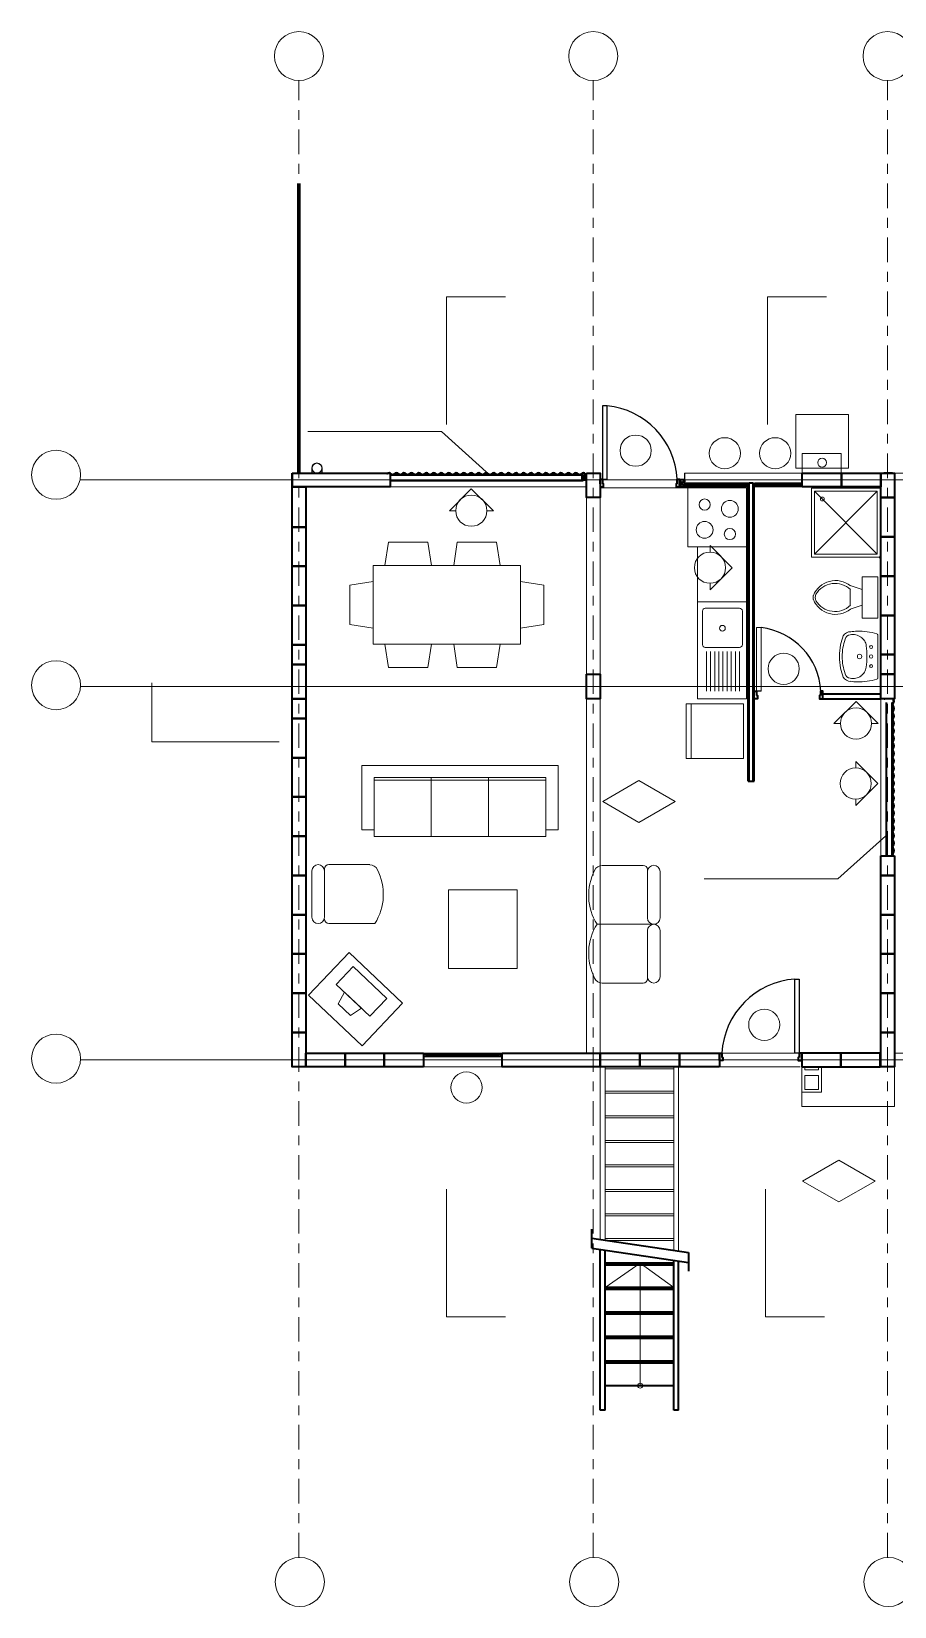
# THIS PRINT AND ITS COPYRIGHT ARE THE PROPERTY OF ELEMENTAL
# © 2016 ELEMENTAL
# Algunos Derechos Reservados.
# Model space of a CAD drawing. Header units: metres. Extents: x -74.1 to 15, y -108.3 to -10.
# Drawn here: x -36.07 to -27.27, y -92.65 to -76.6 of the extents above; entities that cross this region are included whole.
import ezdxf

# ---------------------------------------------------------------- set-up
doc = ezdxf.new("R2010")
doc.units = ezdxf.units.M
doc.header["$LTSCALE"] = 5
doc.header["$MEASUREMENT"] = 0
doc.linetypes.add('CENTER', pattern=[2, 1.25, -0.25, 0.25, -0.25])
for name, color, linetype, lineweight in [('A-ANNO-SYMB', 3, 'Continuous', 18), ('A-DOOR-FULL', 4, 'Continuous', 25), ('A-FLOR-FTPT', 6, 'Continuous', 70), ('A-FLOR-LEVL', 7, 'Continuous', 35), ('A-FURN', 8, 'Continuous', 18), ('A-GLAZ-FULL', 4, 'Continuous', 25), ('A-WALL-FULL', 7, 'Continuous', 35)]:
    doc.layers.add(name, color=color, linetype=linetype, lineweight=lineweight)

msp = doc.modelspace()

# ---------------------------------------------------------------- linework, layer by layer
at = {"layer": 'A-ANNO-SYMB', "linetype": 'CENTER', "ltscale": 0.04}
for p, q in [((-33.345, -92.151), (-33.345, -77.101)), ((-30.345, -92.151), (-30.345, -77.101)), ((-27.345, -92.151), (-27.345, -77.101))]:
    msp.add_line(p, q, dxfattribs=at)
at = {"layer": 'A-ANNO-SYMB'}
for p, q in [((-31.84, -79.306), (-31.84, -80.606)), ((-31.84, -79.306), (-31.24, -79.306)), ((-28.568, -79.306), (-28.568, -80.606)), ((-28.568, -79.306), (-27.968, -79.306)), ((-31.893, -80.678), (-33.255, -80.678)), ((-31.403, -81.119), (-31.893, -80.678)), ((-31.812, -81.484), (-31.588, -81.26)), ((-31.363, -81.484), (-31.588, -81.26)), ((-31.747, -81.484), (-31.812, -81.484)), ((-31.363, -81.484), (-31.429, -81.484)), ((-29.155, -81.84), (-28.931, -82.065)), ((-29.155, -81.84), (-29.155, -81.906)), ((-29.155, -82.289), (-28.931, -82.065)), ((-29.155, -82.224), (-29.155, -82.289)), ((-34.845, -83.839), (-34.845, -83.239)), ((-27.892, -83.652), (-27.667, -83.427)), ((-27.442, -83.652), (-27.667, -83.427)), ((-27.892, -83.652), (-27.826, -83.652)), ((-27.508, -83.652), (-27.442, -83.652)), ((-34.845, -83.839), (-33.545, -83.839)), ((-27.67, -84.04), (-27.67, -84.106)), ((-27.67, -84.04), (-27.445, -84.265)), ((-29.879, -84.235), (-30.249, -84.449)), ((-29.879, -84.235), (-29.509, -84.449)), ((-27.67, -84.489), (-27.445, -84.265)), ((-30.249, -84.449), (-29.879, -84.662)), ((-29.509, -84.449), (-29.879, -84.662)), ((-27.67, -84.424), (-27.67, -84.489)), ((-27.364, -84.796), (-27.853, -85.236)), ((-27.853, -85.236), (-29.216, -85.236)), ((-27.842, -88.101), (-28.212, -88.315)), ((-27.842, -88.101), (-27.472, -88.315)), ((-31.84, -89.699), (-31.84, -88.399)), ((-28.588, -89.699), (-28.588, -88.399)), ((-28.212, -88.315), (-27.842, -88.528)), ((-27.472, -88.315), (-27.842, -88.528)), ((-31.84, -89.699), (-31.24, -89.699)), ((-28.588, -89.699), (-27.988, -89.699))]:
    msp.add_line(p, q, dxfattribs=at)
at = {"layer": 'A-ANNO-SYMB', "ltscale": 0.04}
for points in [[(-35.577, -81.171), (-14.275, -81.171)], [(-35.572, -83.276), (-14.275, -83.276)], [(-35.572, -87.081), (-14.275, -87.081)]]:
    msp.add_lwpolyline(points, dxfattribs=at)
at = {"layer": 'A-ANNO-SYMB'}
for centre, radius in [((-33.345, -76.851), 0.25), ((-30.345, -76.851), 0.25), ((-27.345, -76.851), 0.25), ((-29.913, -80.872), 0.159), ((-35.821, -81.118), 0.25), ((-29.005, -80.899), 0.159), ((-28.491, -80.899), 0.159), ((-31.588, -81.484), 0.159), ((-29.155, -82.065), 0.159), ((-29.155, -82.065), 0.159), ((-28.404, -83.095), 0.159), ((-35.821, -83.263), 0.25), ((-27.667, -83.652), 0.159), ((-27.67, -84.265), 0.159), ((-28.602, -86.723), 0.159), ((-35.821, -87.068), 0.25), ((-31.638, -87.362), 0.159), ((-33.336, -92.401), 0.25), ((-30.336, -92.401), 0.25), ((-27.336, -92.401), 0.25)]:
    msp.add_circle(centre, radius, dxfattribs=at)
for centre, start, end in [((-27.667, -83.652), 180, 360), ((-27.67, -84.265), 90, 270)]:
    msp.add_arc(centre, 0.159, start, end, dxfattribs=at)
at = {"layer": 'A-DOOR-FULL'}
msp.add_line((-28.635, -83.324), (-28.68, -83.324), dxfattribs=at)
for points in [[(-30.25, -80.414), (-30.25, -81.164), (-30.205, -81.164), (-30.205, -80.414)], [(-28.245, -86.257), (-28.245, -87.011), (-28.29, -87.011), (-28.29, -86.257)]]:
    msp.add_lwpolyline(points, close=True, dxfattribs=at)
for centre, radius, start, end in [((-30.285, -81.206), 0.796, 3.0339, 84.229), ((-28.719, -83.365), 0.696, 3.3898, 83.0672), ((-28.237, -87.054), 0.798, 93.7537, 176.9067)]:
    msp.add_arc(centre, radius, start, end, dxfattribs=at)
at = {"layer": 'A-FLOR-FTPT'}
msp.add_line((-33.345, -78.151), (-33.345, -81.101), dxfattribs=at)
at = {"layer": 'A-FLOR-LEVL'}
for p, q in [((-30.275, -90.651), (-30.275, -89.012)), ((-30.225, -90.651), (-30.225, -89.019)), ((-29.525, -89.151), (-30.225, -89.151)), ((-29.525, -89.171), (-30.225, -89.171)), ((-29.525, -90.651), (-29.525, -89.122)), ((-29.475, -90.651), (-29.475, -89.129)), ((-29.525, -89.401), (-30.225, -89.401)), ((-29.525, -89.421), (-30.225, -89.421)), ((-29.525, -89.651), (-30.225, -89.651)), ((-29.525, -89.671), (-30.225, -89.671)), ((-29.525, -89.901), (-30.225, -89.901)), ((-29.525, -89.921), (-30.225, -89.921)), ((-29.525, -89.921), (-30.225, -89.921)), ((-29.525, -90.151), (-30.225, -90.151)), ((-29.525, -90.171), (-30.225, -90.171)), ((-29.525, -90.401), (-30.225, -90.401)), ((-30.225, -90.651), (-30.275, -90.651)), ((-29.475, -90.651), (-29.525, -90.651))]:
    msp.add_line(p, q, dxfattribs=at)
at = {"layer": 'A-FURN'}
for p, q in [((-33.215, -81.051), (-33.215, -81.101)), ((-33.212, -81.101), (-33.212, -81.051)), ((-33.212, -81.051), (-33.212, -81.101)), ((-33.112, -81.051), (-33.112, -81.101)), ((-33.112, -81.051), (-33.112, -81.101)), ((-33.109, -81.051), (-33.109, -81.101)), ((-29.415, -81.101), (-28.765, -81.101)), ((-28.767, -81.101), (-28.215, -81.101)), ((-29.415, -81.241), (-28.755, -81.241)), ((-28.715, -81.241), (-28.215, -81.241)), ((-28.09, -81.286), (-27.45, -81.926)), ((-28.09, -81.926), (-27.45, -81.286)), ((-27.605, -82.288), (-27.725, -82.248)), ((-27.725, -82.448), (-27.725, -82.288)), ((-29.282, -82.414), (-28.782, -82.414)), ((-28.782, -83.401), (-28.782, -82.414)), ((-27.605, -82.448), (-27.725, -82.488)), ((-28.635, -82.674), (-28.68, -82.674)), ((-28.68, -82.674), (-28.68, -83.324)), ((-28.635, -83.324), (-28.635, -82.674)), ((-27.446, -83.193), (-27.446, -82.747)), ((-28.854, -82.878), (-29.203, -82.878)), ((-29.191, -82.92), (-29.191, -83.324)), ((-29.149, -82.92), (-29.149, -83.324)), ((-29.107, -82.92), (-29.107, -83.324)), ((-29.065, -82.92), (-29.065, -83.324)), ((-29.023, -82.92), (-29.023, -83.324)), ((-28.981, -82.92), (-28.981, -83.324)), ((-28.939, -82.92), (-28.939, -83.324)), ((-28.897, -82.92), (-28.897, -83.324)), ((-28.897, -82.92), (-28.897, -83.246)), ((-28.855, -82.92), (-28.855, -83.324)), ((-29.282, -83.401), (-28.782, -83.401)), ((-28.68, -83.324), (-28.635, -83.324)), ((-32.075, -87.011), (-31.275, -87.011)), ((-31.275, -87.151), (-32.075, -87.151)), ((-28.22, -87.556), (-28.22, -87.151)), ((-27.275, -87.151), (-27.275, -87.556)), ((-28.22, -87.556), (-27.275, -87.556))]:
    msp.add_line(p, q, dxfattribs=at)
at = {"layer": 'A-FURN', "ltscale": 0.8}
for p, q in [((-32.415, -81.241), (-30.415, -81.241)), ((-30.415, -87.011), (-30.415, -81.311)), ((-30.275, -87.011), (-30.275, -81.311)), ((-30.265, -81.251), (-28.965, -81.251)), ((-32.431, -81.806), (-32.468, -82.043)), ((-32.431, -81.806), (-32.031, -81.806)), ((-31.994, -82.043), (-32.031, -81.806)), ((-31.731, -81.806), (-31.768, -82.043)), ((-31.731, -81.806), (-31.331, -81.806)), ((-31.294, -82.043), (-31.331, -81.806)), ((-29.282, -82.412), (-29.282, -81.851)), ((-28.782, -81.851), (-28.782, -82.412)), ((-32.587, -82.843), (-32.587, -82.043)), ((-32.587, -82.043), (-32.587, -82.843)), ((-31.087, -82.043), (-32.587, -82.043)), ((-31.087, -82.843), (-31.087, -82.043)), ((-32.825, -82.243), (-32.587, -82.205)), ((-32.825, -82.243), (-32.825, -82.643)), ((-30.849, -82.243), (-31.087, -82.205)), ((-30.849, -82.243), (-30.849, -82.643)), ((-32.587, -82.68), (-32.825, -82.643)), ((-31.087, -82.68), (-30.849, -82.643)), ((-31.087, -82.843), (-32.587, -82.843)), ((-32.468, -82.843), (-32.431, -83.081)), ((-32.031, -83.081), (-31.994, -82.843)), ((-31.768, -82.843), (-31.731, -83.081)), ((-31.331, -83.081), (-31.294, -82.843)), ((-32.031, -83.081), (-32.431, -83.081)), ((-31.331, -83.081), (-31.731, -83.081)), ((-29.347, -84.009), (-29.347, -83.451)), ((-27.415, -83.401), (-27.415, -87.001)), ((-30.704, -84.08), (-32.704, -84.08)), ((-32.704, -84.08), (-32.704, -84.737)), ((-30.704, -84.737), (-30.704, -84.08)), ((-32.58, -84.202), (-30.829, -84.202)), ((-32.58, -84.202), (-32.58, -84.805)), ((-32.58, -84.231), (-30.829, -84.231)), ((-31.996, -84.202), (-31.996, -84.805)), ((-31.412, -84.805), (-31.412, -84.202)), ((-30.829, -84.805), (-30.829, -84.202)), ((-32.58, -84.805), (-30.829, -84.805)), ((-33.214, -85.155), (-33.214, -85.627)), ((-33.085, -85.627), (-33.085, -85.134)), ((-33.042, -85.091), (-32.624, -85.091)), ((-30.253, -85.098), (-29.835, -85.098)), ((-29.792, -85.141), (-29.792, -85.634)), ((-29.664, -85.634), (-29.664, -85.162)), ((-32.571, -85.691), (-33.042, -85.691)), ((-30.306, -85.698), (-29.792, -85.698)), ((-29.728, -85.698), (-29.792, -85.698)), ((-29.792, -85.762), (-29.792, -86.255)), ((-29.664, -86.234), (-29.664, -85.762)), ((-29.835, -86.298), (-30.253, -86.298)), ((-29.06, -87.011), (-27.415, -87.011)), ((-27.275, -87.011), (-24.415, -87.011)), ((-30.275, -88.91), (-30.275, -87.151)), ((-30.225, -88.921), (-30.225, -87.151)), ((-30.225, -87.171), (-29.525, -87.171)), ((-29.525, -89.02), (-29.525, -87.151)), ((-29.475, -89.028), (-29.475, -87.151)), ((-29.05, -87.151), (-28.235, -87.151)), ((-28.19, -87.181), (-28.19, -87.151)), ((-28.05, -87.181), (-28.19, -87.181)), ((-28.19, -87.381), (-28.19, -87.241)), ((-28.19, -87.241), (-28.05, -87.241)), ((-28.05, -87.151), (-28.05, -87.181)), ((-28.05, -87.241), (-28.05, -87.381)), ((-28.02, -87.411), (-28.02, -87.151)), ((-29.525, -87.401), (-30.225, -87.401)), ((-29.525, -87.421), (-30.225, -87.421)), ((-28.22, -87.411), (-28.02, -87.411)), ((-28.05, -87.381), (-28.19, -87.381)), ((-29.525, -87.651), (-30.225, -87.651)), ((-29.525, -87.671), (-30.225, -87.671)), ((-29.525, -87.901), (-30.225, -87.901)), ((-29.525, -87.921), (-30.225, -87.921)), ((-29.525, -88.151), (-30.225, -88.151)), ((-29.525, -88.171), (-30.225, -88.171)), ((-29.525, -88.401), (-30.225, -88.401)), ((-29.525, -88.421), (-30.225, -88.421)), ((-29.525, -88.651), (-30.225, -88.651)), ((-29.525, -88.671), (-30.225, -88.671)), ((-29.525, -88.901), (-30.225, -88.901)), ((-29.525, -88.921), (-30.225, -88.921)), ((-29.867, -90.401), (-29.867, -89.151))]:
    msp.add_line(p, q, dxfattribs=at)
at = {"layer": 'A-FURN', "ltscale": 0.4}
for p, q in [((-32.88, -86.392), (-32.946, -86.508)), ((-32.707, -86.555), (-32.82, -86.627)), ((-29.867, -89.151), (-30.225, -89.401)), ((-29.867, -89.151), (-29.525, -89.401))]:
    msp.add_line(p, q, dxfattribs=at)
at = {"layer": 'A-FURN', "ltscale": 0.8}
for points in [[(-28.282, -80.504), (-27.742, -80.504), (-27.742, -81.051), (-28.282, -81.051)], [(-27.817, -81.101), (-27.817, -80.901), (-28.217, -80.901), (-28.217, -81.101)], [(-28.782, -81.251), (-28.782, -81.851), (-29.382, -81.851), (-29.382, -81.251)], [(-29.398, -84.009), (-28.815, -84.009), (-28.815, -83.451), (-29.398, -83.451)], [(-32.834, -85.986), (-32.29, -86.501), (-32.702, -86.937), (-33.247, -86.421)]]:
    msp.add_lwpolyline(points, close=True, dxfattribs=at)
for points in [[(-27.275, -81.101), (-24.345, -81.101)], [(-27.275, -81.101), (-25.325, -81.101)], [(-27.275, -81.171), (-25.275, -81.171)], [(-31.821, -85.349), (-31.121, -85.349), (-31.121, -86.149), (-31.821, -86.149), (-31.821, -85.349)]]:
    msp.add_lwpolyline(points, dxfattribs=at)
at = {"layer": 'A-FURN'}
for points in [[(-28.12, -81.256), (-27.42, -81.256), (-27.42, -81.956), (-28.12, -81.956)], [(-28.09, -81.286), (-27.45, -81.286), (-27.45, -81.926), (-28.09, -81.926)], [(-27.605, -82.578), (-27.445, -82.578), (-27.445, -82.158), (-27.605, -82.158)]]:
    msp.add_lwpolyline(points, close=True, dxfattribs=at)
for points in [[(-29.282, -82.414), (-29.282, -83.401)], [(-28.854, -82.478), (-29.203, -82.478)], [(-29.232, -82.507), (-29.232, -82.849)], [(-28.825, -82.507), (-28.825, -82.849)]]:
    msp.add_lwpolyline(points, dxfattribs=at)
at = {"layer": 'A-FURN', "ltscale": 0.8, "flags": 128}
for points in [[(-32.58, -84.737), (-32.704, -84.737)], [(-30.829, -84.737), (-30.704, -84.737)]]:
    msp.add_lwpolyline(points, dxfattribs=at)
at = {"layer": 'A-FURN', "ltscale": 0.4}
msp.add_lwpolyline([(-32.794, -86.129), (-32.45, -86.455), (-32.621, -86.636), (-32.966, -86.311)], close=True, dxfattribs=at)
for points in [[(-32.82, -86.627), (-32.946, -86.508)], [(-32.88, -86.392), (-32.707, -86.555)]]:
    msp.add_lwpolyline(points, dxfattribs=at)
at = {"layer": 'A-FURN'}
for centre, radius in [((-33.162, -81.051), 0.05), ((-28.01, -81.365), 0.02), ((-29.029, -82.682), 0.0291), ((-27.631, -82.97), 0.0224), ((-27.514, -82.97), 0.017), ((-27.514, -82.873), 0.0146), ((-27.514, -83.067), 0.0146)]:
    msp.add_circle(centre, radius, dxfattribs=at)
at = {"layer": 'A-FURN', "ltscale": 0.8}
for centre, radius in [((-28.012, -80.994), 0.0457), ((-29.21, -81.422), 0.0571), ((-28.953, -81.465), 0.0857), ((-29.21, -81.679), 0.0857), ((-28.953, -81.722), 0.0571), ((-29.867, -90.401), 0.025)]:
    msp.add_circle(centre, radius, dxfattribs=at)
at = {"layer": 'A-FURN'}
for centre, radius, start, end in [((-33.162, -81.051), 0.053, 0, 180), ((-33.162, -81.051), 0.05, 0, 180), ((-27.876, -82.439), 0.243, 51.4691, 157.9714), ((-28.002, -82.368), 0.08, 155.7318, 204.2682), ((-27.881, -82.452), 0.227, 46.3677, 148.9468), ((-29.203, -82.507), 0.0291, 90, 180), ((-28.854, -82.507), 0.0291, 0, 90), ((-28.025, -82.368), 0.08, 164.8605, 195.1395), ((-27.876, -82.298), 0.243, 202.0284, 308.5307), ((-27.881, -82.284), 0.227, 211.053, 313.6321), ((-27.386, -82.933), 0.446, 157.2254, 169.3601), ((-27.279, -82.967), 0.528, 160.9575, 180.3518), ((-27.725, -82.798), 0.0812, 87.3697, 152.4773), ((-27.72, -82.808), 0.0597, 97.2234, 166.6972), ((-27.698, -82.885), 0.139, 53.6903, 102.3187), ((-27.61, -83.588), 0.878, 93.0612, 97.2669), ((-27.651, -83.451), 0.74, 74.5103, 90.4252), ((-27.696, -82.882), 0.135, 31.4665, 53.8019), ((-27.772, -82.901), 0.214, 10.8893, 24.9993), ((-27.456, -82.747), 0.00927, 356.848, 77.0369), ((-29.203, -82.849), 0.0291, 180, 270), ((-28.854, -82.849), 0.0291, 270, 0), ((-27.299, -82.961), 0.536, 168.1274, 180.9856), ((-27.299, -82.979), 0.536, 179.0144, 191.8726), ((-27.279, -82.973), 0.528, 179.6482, 199.0425), ((-28.371, -82.974), 0.816, 0.2876, 7.9576), ((-28.371, -82.966), 0.816, 352.0424, 359.7124), ((-27.386, -83.007), 0.446, 190.6399, 202.7746), ((-27.696, -83.058), 0.135, 306.1981, 328.5335), ((-27.718, -83.051), 0.158, 330.7301, 349.9957), ((-27.725, -83.142), 0.0812, 207.5227, 272.6303), ((-27.72, -83.132), 0.0597, 193.3028, 262.7766), ((-27.698, -83.056), 0.139, 257.6813, 306.3097), ((-27.61, -82.352), 0.878, 262.7331, 266.9388), ((-27.651, -82.489), 0.74, 269.5748, 285.4897), ((-27.456, -83.193), 0.00927, 282.9631, 3.152)]:
    msp.add_arc(centre, radius, start, end, dxfattribs=at)
at = {"layer": 'A-FURN', "ltscale": 0.8}
for centre, radius, start, end in [((-33.149, -85.155), 0.0643, 0, 180), ((-33.042, -85.134), 0.0429, 90, 180), ((-32.624, -85.177), 0.0857, 23.5782, 90), ((-33.039, -85.395), 0.554, 327.7159, 27.0885), ((-29.838, -85.402), 0.554, 152.9115, 212.2841), ((-30.253, -85.184), 0.0857, 90, 156.4218), ((-29.835, -85.141), 0.0429, 0, 90), ((-29.728, -85.162), 0.0643, 0, 180), ((-33.149, -85.627), 0.0643, 180, 0), ((-33.042, -85.648), 0.0429, 180, 270), ((-29.838, -85.994), 0.554, 147.7159, 207.0885), ((-29.728, -85.634), 0.0643, 180, 0), ((-29.728, -85.762), 0.0643, 0, 180), ((-30.253, -86.212), 0.0857, 203.5782, 270), ((-29.835, -86.255), 0.0429, 270, 0), ((-29.728, -86.234), 0.0643, 180, 0)]:
    msp.add_arc(centre, radius, start, end, dxfattribs=at)
at = {"layer": 'A-GLAZ-FULL'}
for p, q in [((-29.415, -81.101), (-29.415, -81.241)), ((-29.415, -81.205), (-29.398, -81.205)), ((-29.412, -81.228), (-29.412, -81.205)), ((-29.412, -81.205), (-29.412, -81.228)), ((-29.404, -81.224), (-29.404, -81.211)), ((-29.404, -81.211), (-29.379, -81.211)), ((-28.771, -81.205), (-29.398, -81.205)), ((-29.379, -81.215), (-29.379, -81.211)), ((-28.765, -81.211), (-28.794, -81.211)), ((-28.794, -81.215), (-28.794, -81.211)), ((-28.755, -81.205), (-28.771, -81.205)), ((-28.765, -81.224), (-28.765, -81.211)), ((-28.757, -81.205), (-28.757, -81.228)), ((-28.715, -81.205), (-28.698, -81.205)), ((-28.712, -81.205), (-28.712, -81.228)), ((-28.712, -81.228), (-28.712, -81.205)), ((-28.704, -81.211), (-28.679, -81.211)), ((-28.704, -81.224), (-28.704, -81.211)), ((-28.231, -81.205), (-28.698, -81.205)), ((-28.679, -81.215), (-28.679, -81.211)), ((-28.254, -81.215), (-28.254, -81.211)), ((-28.225, -81.211), (-28.254, -81.211)), ((-28.215, -81.205), (-28.231, -81.205)), ((-28.225, -81.224), (-28.225, -81.211)), ((-28.217, -81.205), (-28.217, -81.228)), ((-29.415, -81.231), (-29.398, -81.231)), ((-29.398, -81.228), (-29.412, -81.228)), ((-29.398, -81.228), (-29.412, -81.228)), ((-29.404, -81.224), (-29.379, -81.224)), ((-29.398, -81.231), (-29.398, -81.228)), ((-29.398, -81.228), (-29.398, -81.231)), ((-29.398, -81.231), (-28.771, -81.231)), ((-29.389, -81.22), (-29.389, -81.215)), ((-29.389, -81.215), (-28.784, -81.215)), ((-29.389, -81.22), (-28.784, -81.22)), ((-29.379, -81.224), (-29.379, -81.22)), ((-28.794, -81.224), (-28.794, -81.22)), ((-28.765, -81.224), (-28.794, -81.224)), ((-28.784, -81.215), (-28.784, -81.22)), ((-28.771, -81.228), (-28.771, -81.231)), ((-28.771, -81.228), (-28.757, -81.228)), ((-28.755, -81.231), (-28.771, -81.231)), ((-28.715, -81.231), (-28.698, -81.231)), ((-28.698, -81.228), (-28.712, -81.228)), ((-28.698, -81.228), (-28.712, -81.228)), ((-28.704, -81.224), (-28.679, -81.224)), ((-28.698, -81.228), (-28.698, -81.231)), ((-28.698, -81.231), (-28.698, -81.228)), ((-28.698, -81.231), (-28.231, -81.231)), ((-28.689, -81.215), (-28.244, -81.215)), ((-28.689, -81.22), (-28.689, -81.215)), ((-28.689, -81.22), (-28.244, -81.22)), ((-28.679, -81.224), (-28.679, -81.22)), ((-28.254, -81.224), (-28.254, -81.22)), ((-28.225, -81.224), (-28.254, -81.224)), ((-28.244, -81.215), (-28.244, -81.22)), ((-28.231, -81.228), (-28.217, -81.228)), ((-28.231, -81.228), (-28.231, -81.231)), ((-28.215, -81.231), (-28.231, -81.231)), ((-32.075, -87.021), (-31.275, -87.021)), ((-32.058, -87.021), (-32.075, -87.021)), ((-32.075, -87.047), (-31.275, -87.047)), ((-32.072, -87.045), (-32.072, -87.023)), ((-32.058, -87.045), (-32.072, -87.045)), ((-32.068, -87.027), (-32.039, -87.027)), ((-32.068, -87.041), (-32.068, -87.027)), ((-32.068, -87.041), (-32.039, -87.041)), ((-31.275, -87.021), (-32.058, -87.021)), ((-32.058, -87.023), (-32.058, -87.021)), ((-32.058, -87.047), (-32.058, -87.045)), ((-32.049, -87.032), (-31.306, -87.032)), ((-32.049, -87.037), (-32.049, -87.032)), ((-32.049, -87.037), (-31.306, -87.037)), ((-32.039, -87.032), (-32.039, -87.027)), ((-32.039, -87.041), (-32.039, -87.037)), ((-31.287, -87.027), (-31.316, -87.027)), ((-31.316, -87.032), (-31.316, -87.027)), ((-31.316, -87.041), (-31.316, -87.037)), ((-31.287, -87.041), (-31.316, -87.041)), ((-31.306, -87.032), (-31.306, -87.037)), ((-31.287, -87.041), (-31.287, -87.027)), ((-31.275, -87.021), (-31.275, -87.047))]:
    msp.add_line(p, q, dxfattribs=at)
at = {"layer": 'A-WALL-FULL'}
for p, q in [((-33.415, -81.101), (-33.415, -81.241)), ((-32.446, -81.111), (-32.45, -81.108)), ((-32.415, -81.12), (-30.448, -81.12)), ((-32.415, -81.178), (-30.448, -81.178)), ((-31.532, -81.111), (-31.535, -81.108)), ((-31.341, -81.111), (-31.337, -81.108)), ((-30.462, -81.171), (-30.417, -81.126)), ((-30.462, -81.126), (-30.417, -81.17)), ((-30.427, -81.111), (-30.423, -81.108)), ((-29.465, -81.166), (-29.415, -81.166)), ((-29.465, -81.241), (-29.465, -81.166)), ((-29.465, -81.166), (-29.415, -81.241)), ((-29.465, -81.241), (-29.415, -81.166)), ((-29.415, -81.166), (-29.415, -81.241)), ((-28.715, -81.205), (-28.755, -81.205)), ((-28.755, -84.241), (-28.755, -81.205)), ((-28.715, -84.241), (-28.715, -81.205)), ((-28.215, -81.241), (-28.215, -81.101)), ((-28.215, -81.101), (-27.815, -81.101)), ((-27.815, -81.101), (-27.415, -81.101)), ((-27.815, -81.241), (-27.815, -81.101)), ((-27.815, -81.101), (-27.815, -81.241)), ((-27.415, -81.101), (-27.415, -81.241)), ((-27.295, -81.101), (-27.385, -81.101)), ((-33.415, -81.241), (-33.275, -81.241)), ((-33.415, -81.651), (-33.415, -81.241)), ((-33.275, -81.241), (-33.275, -81.651)), ((-29.415, -81.241), (-29.465, -81.241)), ((-28.765, -84.241), (-28.765, -81.241)), ((-28.705, -84.241), (-28.705, -81.241)), ((-27.815, -81.241), (-28.215, -81.241)), ((-27.415, -81.241), (-27.815, -81.241)), ((-27.415, -81.351), (-27.275, -81.351)), ((-27.415, -81.751), (-27.415, -81.351)), ((-27.275, -81.351), (-27.275, -81.751)), ((-33.275, -81.651), (-33.415, -81.651)), ((-33.415, -81.651), (-33.275, -81.651)), ((-33.415, -82.051), (-33.415, -81.651)), ((-33.275, -81.651), (-33.275, -82.051)), ((-27.275, -81.751), (-27.415, -81.751)), ((-27.415, -81.751), (-27.275, -81.751)), ((-27.415, -82.151), (-27.415, -81.751)), ((-27.275, -81.751), (-27.275, -82.151)), ((-27.43, -81.956), (-27.415, -81.956)), ((-33.275, -82.051), (-33.415, -82.051)), ((-33.415, -82.051), (-33.275, -82.051)), ((-33.415, -82.451), (-33.415, -82.051)), ((-33.275, -82.051), (-33.275, -82.451)), ((-27.275, -82.151), (-27.415, -82.151)), ((-27.415, -82.151), (-27.275, -82.151)), ((-27.415, -82.551), (-27.415, -82.151)), ((-27.275, -82.151), (-27.275, -82.551)), ((-33.275, -82.451), (-33.415, -82.451)), ((-33.415, -82.451), (-33.275, -82.451)), ((-33.415, -82.851), (-33.415, -82.451)), ((-33.275, -82.451), (-33.275, -82.851)), ((-27.415, -82.551), (-27.275, -82.551)), ((-27.415, -82.951), (-27.415, -82.551)), ((-27.275, -82.551), (-27.415, -82.551)), ((-27.275, -82.551), (-27.275, -82.951)), ((-33.415, -82.851), (-33.275, -82.851)), ((-33.415, -83.051), (-33.415, -82.851)), ((-33.275, -82.851), (-33.415, -82.851)), ((-33.275, -82.851), (-33.275, -83.051)), ((-27.415, -82.951), (-27.275, -82.951)), ((-27.415, -83.151), (-27.415, -82.951)), ((-27.275, -82.951), (-27.415, -82.951)), ((-27.275, -82.951), (-27.275, -83.151)), ((-33.275, -83.051), (-33.415, -83.051)), ((-27.275, -83.151), (-27.415, -83.151)), ((-33.415, -83.401), (-33.275, -83.401)), ((-33.415, -83.601), (-33.415, -83.401)), ((-33.275, -83.401), (-33.275, -83.601)), ((-28.005, -83.351), (-27.415, -83.351)), ((-28.005, -83.401), (-27.415, -83.401)), ((-27.275, -83.401), (-27.415, -83.401)), ((-27.275, -83.401), (-27.415, -83.401)), ((-27.358, -83.439), (-27.358, -85.001)), ((-27.3, -85.001), (-27.3, -83.439)), ((-27.291, -83.405), (-27.288, -83.401)), ((-33.275, -83.601), (-33.415, -83.601)), ((-33.415, -83.601), (-33.275, -83.601)), ((-33.415, -84.001), (-33.415, -83.601)), ((-33.275, -83.601), (-33.275, -84.001)), ((-27.291, -83.939), (-27.288, -83.935)), ((-33.415, -84.001), (-33.275, -84.001)), ((-33.415, -84.401), (-33.415, -84.001)), ((-33.275, -84.001), (-33.415, -84.001)), ((-33.275, -84.001), (-33.275, -84.401)), ((-28.765, -84.241), (-28.705, -84.241)), ((-33.415, -84.401), (-33.275, -84.401)), ((-33.415, -84.801), (-33.415, -84.401)), ((-33.275, -84.401), (-33.415, -84.401)), ((-33.275, -84.401), (-33.275, -84.801)), ((-27.291, -84.51), (-27.288, -84.514)), ((-33.415, -84.801), (-33.275, -84.801)), ((-33.415, -85.201), (-33.415, -84.801)), ((-33.275, -84.801), (-33.415, -84.801)), ((-33.275, -84.801), (-33.275, -85.201)), ((-27.415, -85.001), (-27.275, -85.001)), ((-27.415, -85.201), (-27.415, -85.001)), ((-27.275, -85.001), (-27.275, -85.201)), ((-33.415, -85.201), (-33.275, -85.201)), ((-33.415, -85.601), (-33.415, -85.201)), ((-33.275, -85.201), (-33.415, -85.201)), ((-33.275, -85.201), (-33.275, -85.601)), ((-27.275, -85.201), (-27.415, -85.201)), ((-27.415, -85.201), (-27.275, -85.201)), ((-27.415, -85.601), (-27.415, -85.201)), ((-27.275, -85.201), (-27.275, -85.601)), ((-33.415, -85.601), (-33.275, -85.601)), ((-33.415, -86.001), (-33.415, -85.601)), ((-33.275, -85.601), (-33.415, -85.601)), ((-33.275, -85.601), (-33.275, -86.001)), ((-27.415, -85.601), (-27.275, -85.601)), ((-27.415, -86.001), (-27.415, -85.601)), ((-27.275, -85.601), (-27.415, -85.601)), ((-27.275, -85.601), (-27.275, -86.001)), ((-33.415, -86.001), (-33.275, -86.001)), ((-33.415, -86.401), (-33.415, -86.001)), ((-33.275, -86.001), (-33.415, -86.001)), ((-33.275, -86.001), (-33.275, -86.401)), ((-27.415, -86.001), (-27.275, -86.001)), ((-27.415, -86.401), (-27.415, -86.001)), ((-27.275, -86.001), (-27.415, -86.001)), ((-27.275, -86.001), (-27.275, -86.401)), ((-33.415, -86.401), (-33.275, -86.401)), ((-33.415, -86.801), (-33.415, -86.401)), ((-33.275, -86.401), (-33.415, -86.401)), ((-33.275, -86.401), (-33.275, -86.801)), ((-27.275, -86.401), (-27.415, -86.401)), ((-27.415, -86.401), (-27.275, -86.401)), ((-27.415, -86.801), (-27.415, -86.401)), ((-27.275, -86.401), (-27.275, -86.801)), ((-33.275, -86.801), (-33.415, -86.801)), ((-27.275, -86.801), (-27.415, -86.801)), ((-33.275, -87.011), (-32.875, -87.011)), ((-33.275, -87.151), (-33.275, -87.011)), ((-32.875, -87.011), (-32.875, -87.151)), ((-32.875, -87.011), (-32.475, -87.011)), ((-32.875, -87.151), (-32.875, -87.011)), ((-32.475, -87.011), (-32.075, -87.011)), ((-32.475, -87.151), (-32.475, -87.011)), ((-32.475, -87.011), (-32.475, -87.151)), ((-32.075, -87.011), (-32.075, -87.151)), ((-30.275, -87.011), (-29.87, -87.011)), ((-30.275, -87.151), (-30.275, -87.011)), ((-29.87, -87.011), (-29.465, -87.011)), ((-29.87, -87.151), (-29.87, -87.011)), ((-29.87, -87.011), (-29.87, -87.151)), ((-29.465, -87.011), (-29.465, -87.151)), ((-29.465, -87.011), (-29.06, -87.011)), ((-29.465, -87.151), (-29.465, -87.011)), ((-29.06, -87.011), (-29.06, -87.151)), ((-27.82, -87.011), (-28.22, -87.011)), ((-28.22, -87.011), (-28.22, -87.151)), ((-27.82, -87.151), (-27.82, -87.011)), ((-27.42, -87.011), (-27.82, -87.011)), ((-27.82, -87.011), (-27.82, -87.151)), ((-27.42, -87.151), (-27.42, -87.011)), ((-32.875, -87.151), (-33.275, -87.151)), ((-32.475, -87.151), (-32.875, -87.151)), ((-32.075, -87.151), (-32.475, -87.151)), ((-29.87, -87.151), (-30.275, -87.151)), ((-29.465, -87.151), (-29.87, -87.151)), ((-29.06, -87.151), (-29.465, -87.151)), ((-28.22, -87.151), (-27.82, -87.151)), ((-27.82, -87.151), (-27.42, -87.151))]:
    msp.add_line(p, q, dxfattribs=at)
for points in [[(-33.415, -81.101), (-32.415, -81.101), (-32.415, -81.241), (-33.415, -81.241)], [(-30.417, -81.126), (-30.462, -81.126), (-30.462, -81.171), (-30.417, -81.171)], [(-30.415, -81.101), (-30.275, -81.101), (-30.275, -81.351), (-30.415, -81.351)], [(-27.415, -81.101), (-27.275, -81.101), (-27.275, -81.351), (-27.415, -81.351)], [(-33.415, -83.051), (-33.275, -83.051), (-33.275, -83.401), (-33.415, -83.401)], [(-30.415, -83.151), (-30.275, -83.151), (-30.275, -83.401), (-30.415, -83.401)], [(-27.415, -83.151), (-27.275, -83.151), (-27.275, -83.401), (-27.415, -83.401)], [(-33.415, -86.801), (-33.275, -86.801), (-33.275, -87.151), (-33.415, -87.151)], [(-27.415, -86.801), (-27.275, -86.801), (-27.275, -87.151), (-27.415, -87.151)], [(-31.275, -87.011), (-30.275, -87.011), (-30.275, -87.151), (-31.275, -87.151)]]:
    msp.add_lwpolyline(points, close=True, dxfattribs=at)
at = {"layer": 'A-WALL-FULL', "const_width": 0.001}
for points in [[(-32.377, -81.172), (-32.377, -81.178), (-32.415, -81.178), (-32.415, -81.172), (-32.413, -81.17), (-32.413, -81.139), (-32.413, -81.128), (-32.415, -81.126), (-32.415, -81.12), (-32.377, -81.12), (-32.377, -81.126)], [(-30.453, -81.172), (-30.453, -81.178), (-30.415, -81.178), (-30.415, -81.172), (-30.417, -81.17), (-30.417, -81.139), (-30.417, -81.128), (-30.415, -81.126), (-30.415, -81.12), (-30.453, -81.12), (-30.453, -81.126)], [(-27.352, -83.439), (-27.358, -83.439), (-27.358, -83.401), (-27.352, -83.401), (-27.35, -83.403), (-27.319, -83.403), (-27.308, -83.403), (-27.306, -83.401), (-27.3, -83.401), (-27.3, -83.439), (-27.306, -83.439)], [(-27.352, -84.963), (-27.358, -84.963), (-27.358, -85.001), (-27.352, -85.001), (-27.35, -84.999), (-27.319, -84.999), (-27.308, -84.999), (-27.306, -85.001), (-27.3, -85.001), (-27.3, -84.963), (-27.306, -84.963)]]:
    msp.add_lwpolyline(points, dxfattribs=at)
at = {"layer": 'A-WALL-FULL'}
for points in [[(-30.275, -81.209), (-30.275, -81.164), (-30.25, -81.164), (-30.25, -81.209)], [(-30.275, -81.209), (-30.275, -81.241), (-30.24, -81.241), (-30.24, -81.209), (-30.25, -81.209)], [(-29.49, -81.209), (-29.5, -81.209), (-29.5, -81.241), (-29.465, -81.241), (-29.465, -81.209)], [(-29.49, -81.209), (-29.49, -81.164), (-29.465, -81.164), (-29.465, -81.209)], [(-28.705, -83.369), (-28.705, -83.369), (-28.705, -83.324), (-28.68, -83.324), (-28.68, -83.369)], [(-28.68, -83.369), (-28.67, -83.369), (-28.67, -83.401), (-28.705, -83.401), (-28.705, -83.369)], [(-28.03, -83.369), (-28.04, -83.369), (-28.04, -83.401), (-28.005, -83.401), (-28.005, -83.369)], [(-28.005, -83.369), (-28.005, -83.369), (-28.005, -83.324), (-28.03, -83.324), (-28.03, -83.369)], [(-29.06, -87.056), (-29.06, -87.056), (-29.06, -87.011), (-29.035, -87.011), (-29.035, -87.056)], [(-29.035, -87.056), (-29.025, -87.056), (-29.025, -87.088), (-29.06, -87.088), (-29.06, -87.056)], [(-28.245, -87.056), (-28.255, -87.056), (-28.255, -87.088), (-28.22, -87.088), (-28.22, -87.056)], [(-28.22, -87.056), (-28.22, -87.056), (-28.22, -87.011), (-28.245, -87.011), (-28.245, -87.056)], [(-30.36, -88.999), (-30.36, -88.807)], [(-30.36, -88.898), (-29.373, -89.043)], [(-30.36, -88.999), (-29.373, -89.144)], [(-29.373, -89.043), (-29.373, -89.235)]]:
    msp.add_lwpolyline(points, dxfattribs=at)
for centre, radius, start, end in [((-32.427, -81.127), 0.0297, 39.4241, 140.5759), ((-32.427, -81.127), 0.0247, 39.4241, 140.5759), ((-32.389, -81.095), 0.0247, 219.4241, 320.5759), ((-32.389, -81.095), 0.0197, 219.4241, 320.5759), ((-32.351, -81.127), 0.0297, 39.4241, 140.5759), ((-32.351, -81.127), 0.0247, 39.4241, 140.5759), ((-32.313, -81.095), 0.0247, 219.4241, 320.5759), ((-32.313, -81.095), 0.0197, 219.4241, 320.5759), ((-32.275, -81.127), 0.0297, 39.4241, 140.5759), ((-32.275, -81.127), 0.0247, 39.4241, 140.5759), ((-32.236, -81.095), 0.0247, 219.4241, 320.5759), ((-32.236, -81.095), 0.0197, 219.4241, 320.5759), ((-32.198, -81.127), 0.0297, 39.4241, 140.5759), ((-32.198, -81.127), 0.0247, 39.4241, 140.5759), ((-32.16, -81.095), 0.0247, 219.4241, 320.5759), ((-32.16, -81.095), 0.0197, 219.4241, 320.5759), ((-32.122, -81.127), 0.0297, 39.4241, 140.5759), ((-32.122, -81.127), 0.0247, 39.4241, 140.5759), ((-32.084, -81.095), 0.0247, 219.4241, 320.5759), ((-32.084, -81.095), 0.0197, 219.4241, 320.5759), ((-32.046, -81.127), 0.0297, 39.4241, 140.5759), ((-32.046, -81.127), 0.0247, 39.4241, 140.5759), ((-32.008, -81.095), 0.0247, 219.4241, 320.5759), ((-32.008, -81.095), 0.0197, 219.4241, 320.5759), ((-31.97, -81.127), 0.0297, 39.4241, 140.5759), ((-31.97, -81.127), 0.0247, 39.4241, 140.5759), ((-31.932, -81.095), 0.0247, 219.4241, 320.5759), ((-31.932, -81.095), 0.0197, 219.4241, 320.5759), ((-31.894, -81.127), 0.0297, 39.4241, 140.5759), ((-31.894, -81.127), 0.0247, 39.4241, 140.5759), ((-31.855, -81.095), 0.0247, 219.4241, 320.5759), ((-31.855, -81.095), 0.0197, 219.4241, 320.5759), ((-31.817, -81.127), 0.0297, 39.4241, 140.5759), ((-31.817, -81.127), 0.0247, 39.4241, 140.5759), ((-31.779, -81.095), 0.0247, 219.4241, 320.5759), ((-31.779, -81.095), 0.0197, 219.4241, 320.5759), ((-31.741, -81.127), 0.0297, 39.4241, 140.5759), ((-31.741, -81.127), 0.0247, 39.4241, 140.5759), ((-31.703, -81.095), 0.0247, 219.4241, 320.5759), ((-31.703, -81.095), 0.0197, 219.4241, 320.5759), ((-31.665, -81.127), 0.0297, 39.4241, 140.5759), ((-31.665, -81.127), 0.0247, 39.4241, 140.5759), ((-31.627, -81.095), 0.0247, 219.4241, 320.5759), ((-31.627, -81.095), 0.0197, 219.4241, 320.5759), ((-31.589, -81.127), 0.0297, 39.4241, 140.5759), ((-31.589, -81.127), 0.0247, 39.4241, 140.5759), ((-31.551, -81.095), 0.0247, 219.4241, 320.5759), ((-31.551, -81.095), 0.0197, 219.4241, 320.5759), ((-31.513, -81.127), 0.0297, 39.4241, 140.5759), ((-31.513, -81.127), 0.0297, 39.4241, 140.5759), ((-31.513, -81.127), 0.0247, 39.4241, 140.5759), ((-31.513, -81.127), 0.0247, 39.4241, 140.5759), ((-31.474, -81.095), 0.0247, 219.4241, 320.5759), ((-31.474, -81.095), 0.0247, 219.4241, 320.5759), ((-31.474, -81.095), 0.0197, 219.4241, 320.5759), ((-31.474, -81.095), 0.0197, 219.4241, 320.5759), ((-31.436, -81.127), 0.0297, 39.4241, 140.5759), ((-31.436, -81.127), 0.0297, 39.4241, 140.5759), ((-31.436, -81.127), 0.0247, 39.4241, 140.5759), ((-31.436, -81.127), 0.0247, 39.4241, 140.5759), ((-31.398, -81.095), 0.0247, 219.4241, 320.5759), ((-31.398, -81.095), 0.0247, 219.4241, 320.5759), ((-31.398, -81.095), 0.0197, 219.4241, 320.5759), ((-31.398, -81.095), 0.0197, 219.4241, 320.5759), ((-31.36, -81.127), 0.0297, 39.4241, 140.5759), ((-31.36, -81.127), 0.0297, 39.4241, 140.5759), ((-31.36, -81.127), 0.0247, 39.4241, 140.5759), ((-31.36, -81.127), 0.0247, 39.4241, 140.5759), ((-31.322, -81.095), 0.0247, 219.4241, 320.5759), ((-31.322, -81.095), 0.0197, 219.4241, 320.5759), ((-31.284, -81.127), 0.0297, 39.4241, 140.5759), ((-31.284, -81.127), 0.0247, 39.4241, 140.5759), ((-31.246, -81.095), 0.0247, 219.4241, 320.5759), ((-31.246, -81.095), 0.0197, 219.4241, 320.5759), ((-31.208, -81.127), 0.0297, 39.4241, 140.5759), ((-31.208, -81.127), 0.0247, 39.4241, 140.5759), ((-31.17, -81.095), 0.0247, 219.4241, 320.5759), ((-31.17, -81.095), 0.0197, 219.4241, 320.5759), ((-31.132, -81.127), 0.0297, 39.4241, 140.5759), ((-31.132, -81.127), 0.0247, 39.4241, 140.5759), ((-31.093, -81.095), 0.0247, 219.4241, 320.5759), ((-31.093, -81.095), 0.0197, 219.4241, 320.5759), ((-31.055, -81.127), 0.0297, 39.4241, 140.5759), ((-31.055, -81.127), 0.0247, 39.4241, 140.5759), ((-31.017, -81.095), 0.0247, 219.4241, 320.5759), ((-31.017, -81.095), 0.0197, 219.4241, 320.5759), ((-30.979, -81.127), 0.0297, 39.4241, 140.5759), ((-30.979, -81.127), 0.0247, 39.4241, 140.5759), ((-30.941, -81.095), 0.0247, 219.4241, 320.5759), ((-30.941, -81.095), 0.0197, 219.4241, 320.5759), ((-30.903, -81.127), 0.0297, 39.4241, 140.5759), ((-30.903, -81.127), 0.0247, 39.4241, 140.5759), ((-30.865, -81.095), 0.0247, 219.4241, 320.5759), ((-30.865, -81.095), 0.0197, 219.4241, 320.5759), ((-30.827, -81.127), 0.0297, 39.4241, 140.5759), ((-30.827, -81.127), 0.0247, 39.4241, 140.5759), ((-30.789, -81.095), 0.0247, 219.4241, 320.5759), ((-30.789, -81.095), 0.0197, 219.4241, 320.5759), ((-30.751, -81.127), 0.0297, 39.4241, 140.5759), ((-30.751, -81.127), 0.0247, 39.4241, 140.5759), ((-30.712, -81.095), 0.0247, 219.4241, 320.5759), ((-30.712, -81.095), 0.0197, 219.4241, 320.5759), ((-30.674, -81.127), 0.0297, 39.4241, 140.5759), ((-30.674, -81.127), 0.0247, 39.4241, 140.5759), ((-30.636, -81.095), 0.0247, 219.4241, 320.5759), ((-30.636, -81.095), 0.0197, 219.4241, 320.5759), ((-30.598, -81.127), 0.0297, 39.4241, 140.5759), ((-30.598, -81.127), 0.0247, 39.4241, 140.5759), ((-30.56, -81.095), 0.0247, 219.4241, 320.5759), ((-30.56, -81.095), 0.0197, 219.4241, 320.5759), ((-30.522, -81.127), 0.0297, 39.4241, 140.5759), ((-30.522, -81.127), 0.0247, 39.4241, 140.5759), ((-30.484, -81.095), 0.0247, 219.4241, 320.5759), ((-30.484, -81.095), 0.0197, 219.4241, 320.5759), ((-30.446, -81.127), 0.0297, 39.4241, 140.5759), ((-30.446, -81.127), 0.0247, 39.4241, 140.5759), ((-27.275, -83.462), 0.0247, 129.4241, 230.5759), ((-27.275, -83.462), 0.0197, 129.4241, 230.5759), ((-27.307, -83.424), 0.0247, 309.4241, 50.5759), ((-27.307, -83.424), 0.0297, 309.4241, 50.5759), ((-27.275, -83.539), 0.0247, 129.4241, 230.5759), ((-27.275, -83.615), 0.0247, 129.4241, 230.5759), ((-27.275, -83.539), 0.0197, 129.4241, 230.5759), ((-27.275, -83.615), 0.0197, 129.4241, 230.5759), ((-27.307, -83.5), 0.0247, 309.4241, 50.5759), ((-27.307, -83.577), 0.0247, 309.4241, 50.5759), ((-27.307, -83.5), 0.0297, 309.4241, 50.5759), ((-27.307, -83.577), 0.0297, 309.4241, 50.5759), ((-27.275, -83.691), 0.0247, 129.4241, 230.5759), ((-27.275, -83.767), 0.0247, 129.4241, 230.5759), ((-27.275, -83.691), 0.0197, 129.4241, 230.5759), ((-27.275, -83.767), 0.0197, 129.4241, 230.5759), ((-27.307, -83.653), 0.0247, 309.4241, 50.5759), ((-27.307, -83.729), 0.0247, 309.4241, 50.5759), ((-27.307, -83.653), 0.0297, 309.4241, 50.5759), ((-27.307, -83.729), 0.0297, 309.4241, 50.5759), ((-27.275, -83.843), 0.0247, 129.4241, 230.5759), ((-27.275, -83.92), 0.0247, 129.4241, 230.5759), ((-27.275, -83.843), 0.0197, 129.4241, 230.5759), ((-27.275, -83.92), 0.0197, 129.4241, 230.5759), ((-27.307, -83.805), 0.0247, 309.4241, 50.5759), ((-27.307, -83.881), 0.0247, 309.4241, 50.5759), ((-27.307, -83.958), 0.0247, 309.4241, 50.5759), ((-27.307, -83.958), 0.0247, 309.4241, 50.5759), ((-27.307, -83.805), 0.0297, 309.4241, 50.5759), ((-27.307, -83.881), 0.0297, 309.4241, 50.5759), ((-27.307, -83.958), 0.0297, 309.4241, 50.5759), ((-27.307, -83.958), 0.0297, 309.4241, 50.5759), ((-27.275, -83.996), 0.0247, 129.4241, 230.5759), ((-27.275, -83.996), 0.0247, 129.4241, 230.5759), ((-27.275, -84.072), 0.0247, 129.4241, 230.5759), ((-27.275, -84.072), 0.0247, 129.4241, 230.5759), ((-27.275, -83.996), 0.0197, 129.4241, 230.5759), ((-27.275, -83.996), 0.0197, 129.4241, 230.5759), ((-27.275, -84.072), 0.0197, 129.4241, 230.5759), ((-27.275, -84.072), 0.0197, 129.4241, 230.5759), ((-27.307, -84.034), 0.0247, 309.4241, 50.5759), ((-27.307, -84.034), 0.0247, 309.4241, 50.5759), ((-27.307, -84.11), 0.0247, 309.4241, 50.5759), ((-27.307, -84.11), 0.0247, 309.4241, 50.5759), ((-27.307, -84.034), 0.0297, 309.4241, 50.5759), ((-27.307, -84.034), 0.0297, 309.4241, 50.5759), ((-27.307, -84.11), 0.0297, 309.4241, 50.5759), ((-27.307, -84.11), 0.0297, 309.4241, 50.5759), ((-27.275, -84.148), 0.0247, 129.4241, 230.5759), ((-27.275, -84.148), 0.0247, 129.4241, 230.5759), ((-27.275, -84.225), 0.0247, 129.4241, 230.5759), ((-27.275, -84.224), 0.0247, 129.4241, 230.5759), ((-27.275, -84.148), 0.0197, 129.4241, 230.5759), ((-27.275, -84.148), 0.0197, 129.4241, 230.5759), ((-27.275, -84.225), 0.0197, 129.4241, 230.5759), ((-27.275, -84.224), 0.0197, 129.4241, 230.5759), ((-27.307, -84.186), 0.0247, 309.4241, 50.5759), ((-27.307, -84.186), 0.0247, 309.4241, 50.5759), ((-27.307, -84.262), 0.0247, 309.4241, 50.5759), ((-27.307, -84.263), 0.0247, 309.4241, 50.5759), ((-27.307, -84.186), 0.0297, 309.4241, 50.5759), ((-27.307, -84.186), 0.0297, 309.4241, 50.5759), ((-27.307, -84.263), 0.0297, 309.4241, 50.5759), ((-27.307, -84.262), 0.0297, 309.4241, 50.5759), ((-27.275, -84.301), 0.0247, 129.4241, 230.5759), ((-27.275, -84.301), 0.0247, 129.4241, 230.5759), ((-27.275, -84.377), 0.0247, 129.4241, 230.5759), ((-27.275, -84.377), 0.0247, 129.4241, 230.5759), ((-27.275, -84.301), 0.0197, 129.4241, 230.5759), ((-27.275, -84.301), 0.0197, 129.4241, 230.5759), ((-27.275, -84.377), 0.0197, 129.4241, 230.5759), ((-27.275, -84.377), 0.0197, 129.4241, 230.5759), ((-27.307, -84.339), 0.0247, 309.4241, 50.5759), ((-27.307, -84.339), 0.0247, 309.4241, 50.5759), ((-27.307, -84.415), 0.0247, 309.4241, 50.5759), ((-27.307, -84.415), 0.0247, 309.4241, 50.5759), ((-27.307, -84.339), 0.0297, 309.4241, 50.5759), ((-27.307, -84.339), 0.0297, 309.4241, 50.5759), ((-27.307, -84.415), 0.0297, 309.4241, 50.5759), ((-27.307, -84.415), 0.0297, 309.4241, 50.5759), ((-27.275, -84.453), 0.0247, 129.4241, 230.5759), ((-27.275, -84.453), 0.0247, 129.4241, 230.5759), ((-27.275, -84.529), 0.0247, 129.4241, 230.5759), ((-27.275, -84.453), 0.0197, 129.4241, 230.5759), ((-27.275, -84.453), 0.0197, 129.4241, 230.5759), ((-27.275, -84.529), 0.0197, 129.4241, 230.5759), ((-27.307, -84.491), 0.0247, 309.4241, 50.5759), ((-27.307, -84.491), 0.0247, 309.4241, 50.5759), ((-27.307, -84.567), 0.0247, 309.4241, 50.5759), ((-27.307, -84.491), 0.0297, 309.4241, 50.5759), ((-27.307, -84.491), 0.0297, 309.4241, 50.5759), ((-27.307, -84.567), 0.0297, 309.4241, 50.5759), ((-27.275, -84.606), 0.0247, 129.4241, 230.5759), ((-27.275, -84.682), 0.0247, 129.4241, 230.5759), ((-27.275, -84.758), 0.0247, 129.4241, 230.5759), ((-27.275, -84.606), 0.0197, 129.4241, 230.5759), ((-27.275, -84.682), 0.0197, 129.4241, 230.5759), ((-27.275, -84.758), 0.0197, 129.4241, 230.5759), ((-27.307, -84.644), 0.0247, 309.4241, 50.5759), ((-27.307, -84.72), 0.0247, 309.4241, 50.5759), ((-27.307, -84.644), 0.0297, 309.4241, 50.5759), ((-27.307, -84.72), 0.0297, 309.4241, 50.5759), ((-27.275, -84.834), 0.0247, 129.4241, 230.5759), ((-27.275, -84.91), 0.0247, 129.4241, 230.5759), ((-27.275, -84.834), 0.0197, 129.4241, 230.5759), ((-27.275, -84.91), 0.0197, 129.4241, 230.5759), ((-27.307, -84.796), 0.0247, 309.4241, 50.5759), ((-27.307, -84.872), 0.0247, 309.4241, 50.5759), ((-27.307, -84.796), 0.0297, 309.4241, 50.5759), ((-27.307, -84.872), 0.0297, 309.4241, 50.5759), ((-27.275, -84.987), 0.0247, 129.4241, 230.5759), ((-27.275, -84.987), 0.0197, 129.4241, 230.5759), ((-27.307, -84.948), 0.0247, 309.4241, 50.5759), ((-27.307, -84.948), 0.0297, 309.4241, 50.5759)]:
    msp.add_arc(centre, radius, start, end, dxfattribs=at)
msp.add_point((-27.377, -83.401), dxfattribs=at)

doc.saveas('drawing.dxf')
